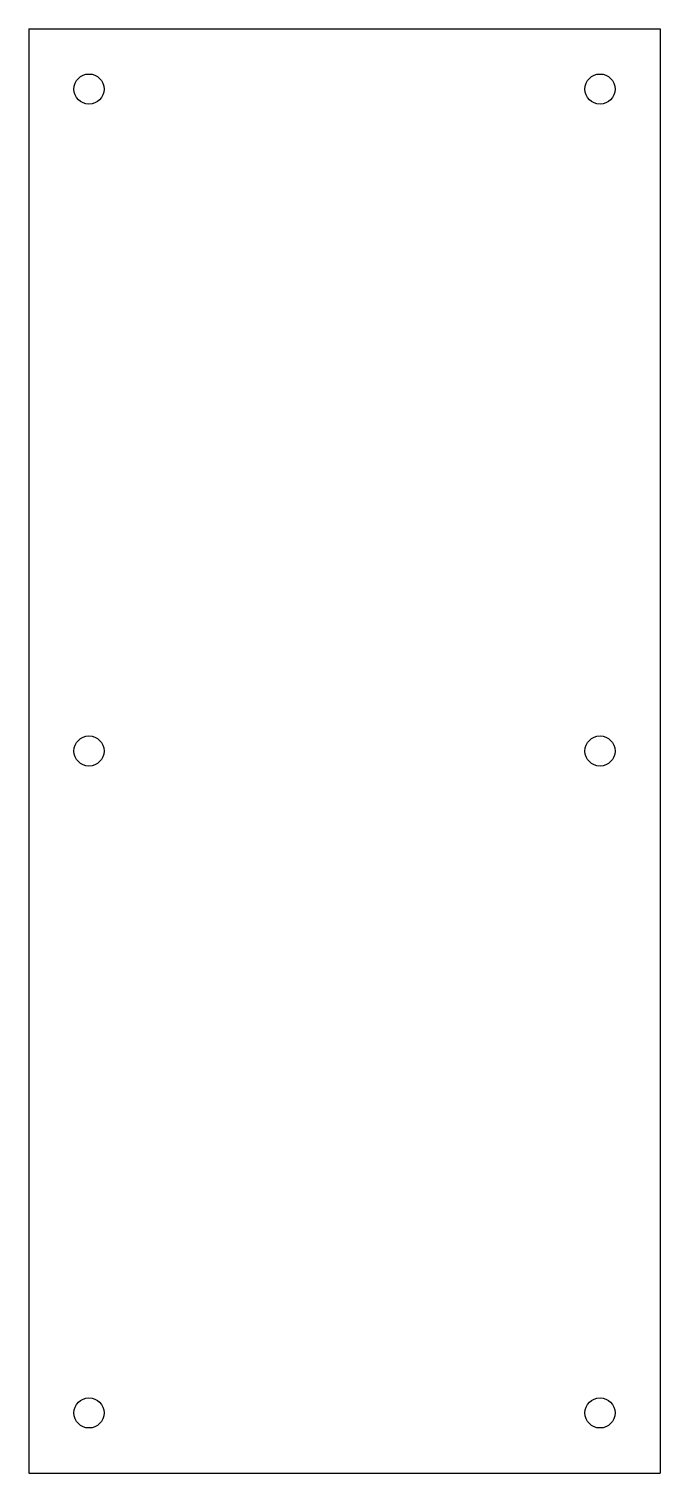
# Model space of a CAD drawing. Extents: x -53 to 53, y -120 to 120.
import ezdxf

# ---------------------------------------------------------------- set-up
doc = ezdxf.new("R2010")
doc.units = 0
doc.header["$MEASUREMENT"] = 0
doc.layers.add('VISIBLE', color=7, linetype='CONTINUOUS')

msp = doc.modelspace()

# ---------------------------------------------------------------- linework, layer by layer
at = {"layer": 'VISIBLE'}
for p, q in [((-52.5, 120), (52.5, 120)), ((-52.5, 120), (-52.5, -120)), ((52.5, 120), (52.5, -120)), ((-52.5, -120), (52.5, -120))]:
    msp.add_line(p, q, dxfattribs=at)
for centre in [(-42.5, 110), (42.5, 110), (-42.5, 0), (42.5, 0), (-42.5, -110), (42.5, -110)]:
    msp.add_circle(centre, 2.5, dxfattribs=at)

doc.saveas('drawing.dxf')
